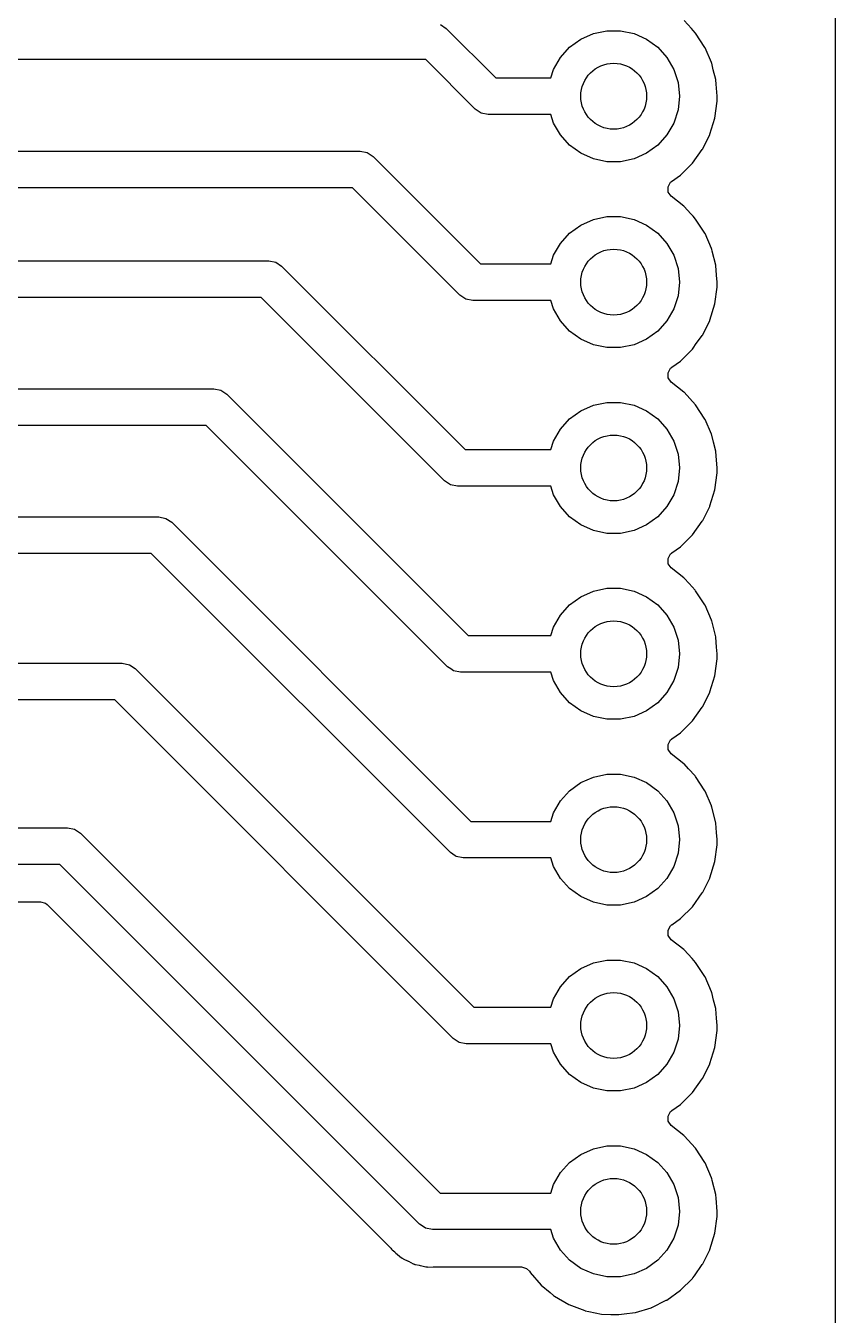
# Model space of a CAD drawing. Extents: x 170.5 to 254.5, y -139.5 to -85.5.
# Drawn here: x 243.43 to 254.49, y -119.66 to -102.04 of the extents above; entities that cross this region are included whole.
import ezdxf

# ---------------------------------------------------------------- set-up
doc = ezdxf.new("R2010")
doc.units = 0
doc.layers.add('BLACK', color=7, linetype='CONTINUOUS')

msp = doc.modelspace()

# ---------------------------------------------------------------- linework, layer by layer
at = {"layer": 'BLACK', "linetype": 'CONTINUOUS'}
for p, q in [((254.492, -85.634), (254.492, -139.366)), ((249.096, -102.019), (249.177, -102.073)), ((252.528, -102.075), (252.429, -101.966)), ((249.177, -102.073), (249.854, -102.75)), ((251.015, -102.221), (251.187, -102.144)), ((251.187, -102.144), (251.371, -102.105)), ((251.371, -102.105), (251.559, -102.105)), ((251.559, -102.105), (251.743, -102.144)), ((251.743, -102.144), (251.915, -102.221)), ((252.552, -102.102), (252.528, -102.075)), ((252.585, -102.138), (252.552, -102.102)), ((252.711, -102.332), (252.585, -102.138)), ((250.737, -102.471), (250.863, -102.331)), ((250.863, -102.331), (251.015, -102.221)), ((251.915, -102.221), (252.067, -102.331)), ((252.067, -102.331), (252.193, -102.471)), ((252.713, -102.337), (252.711, -102.332)), ((252.801, -102.54), (252.713, -102.337)), ((252.713, -102.337), (252.713, -102.337)), ((248.896, -102.5), (240.25, -102.5)), ((249.573, -103.177), (248.896, -102.5)), ((250.643, -102.634), (250.737, -102.471)), ((252.193, -102.471), (252.287, -102.634)), ((252.803, -102.545), (252.801, -102.54)), ((252.804, -102.55), (252.803, -102.545)), ((252.826, -102.637), (252.804, -102.55)), ((252.804, -102.55), (252.804, -102.55)), ((250.605, -102.75), (250.643, -102.634)), ((252.287, -102.634), (252.345, -102.813)), ((252.859, -102.769), (252.826, -102.637)), ((249.854, -102.75), (250.605, -102.75)), ((252.345, -102.813), (252.365, -103)), ((252.86, -102.774), (252.859, -102.769)), ((252.865, -102.835), (252.86, -102.774)), ((252.86, -102.774), (252.86, -102.774)), ((252.878, -103), (252.865, -102.835)), ((252.365, -103), (252.345, -103.187)), ((252.846, -103.299), (252.877, -103.069)), ((252.877, -103.069), (252.878, -103.032)), ((252.878, -103.003), (252.878, -103)), ((252.878, -103.032), (252.878, -103.003)), ((252.878, -103.003), (252.878, -103.003)), ((249.654, -103.231), (249.573, -103.177)), ((249.75, -103.25), (249.654, -103.231)), ((250.605, -103.25), (249.75, -103.25)), ((250.643, -103.366), (250.605, -103.25)), ((252.345, -103.187), (252.287, -103.366)), ((250.737, -103.529), (250.643, -103.366)), ((252.287, -103.366), (252.193, -103.529)), ((252.779, -103.52), (252.846, -103.299)), ((250.863, -103.669), (250.737, -103.529)), ((252.193, -103.529), (252.067, -103.669)), ((252.681, -103.719), (252.777, -103.525)), ((252.777, -103.525), (252.779, -103.52)), ((252.777, -103.525), (252.777, -103.525)), ((239.604, -103.75), (248, -103.75)), ((248, -103.75), (248.096, -103.769)), ((248.096, -103.769), (248.177, -103.823)), ((251.015, -103.779), (250.863, -103.669)), ((251.187, -103.856), (251.015, -103.779)), ((251.915, -103.779), (251.743, -103.856)), ((252.067, -103.669), (251.915, -103.779)), ((252.541, -103.916), (252.676, -103.728)), ((252.676, -103.728), (252.681, -103.719)), ((248.177, -103.823), (249.644, -105.29)), ((251.371, -103.895), (251.187, -103.856)), ((251.559, -103.895), (251.371, -103.895)), ((251.743, -103.856), (251.559, -103.895)), ((252.377, -104.079), (252.541, -103.916)), ((252.257, -104.165), (252.377, -104.079)), ((247.896, -104.25), (239.5, -104.25)), ((249.363, -105.717), (247.896, -104.25)), ((252.208, -104.238), (252.243, -104.176)), ((252.211, -104.309), (252.208, -104.238)), ((252.252, -104.367), (252.211, -104.309)), ((252.243, -104.176), (252.257, -104.165)), ((252.425, -104.503), (252.252, -104.367)), ((251.187, -104.684), (251.371, -104.645)), ((251.371, -104.645), (251.559, -104.645)), ((251.559, -104.645), (251.743, -104.684)), ((252.429, -104.506), (252.425, -104.503)), ((252.425, -104.503), (252.425, -104.503)), ((252.519, -104.605), (252.429, -104.506)), ((252.552, -104.641), (252.519, -104.605)), ((252.585, -104.678), (252.552, -104.641)), ((250.863, -104.871), (251.015, -104.761)), ((251.015, -104.761), (251.187, -104.684)), ((251.743, -104.684), (251.915, -104.761)), ((251.915, -104.761), (252.067, -104.871)), ((252.711, -104.872), (252.585, -104.678)), ((250.643, -105.174), (250.737, -105.011)), ((250.737, -105.011), (250.863, -104.871)), ((252.067, -104.871), (252.193, -105.011)), ((252.193, -105.011), (252.287, -105.174)), ((252.713, -104.877), (252.711, -104.872)), ((252.801, -105.08), (252.713, -104.877)), ((252.713, -104.877), (252.713, -104.877)), ((250.605, -105.29), (250.643, -105.174)), ((252.287, -105.174), (252.345, -105.353)), ((252.803, -105.085), (252.801, -105.08)), ((252.804, -105.09), (252.803, -105.085)), ((252.812, -105.119), (252.804, -105.09)), ((252.804, -105.09), (252.804, -105.09)), ((252.859, -105.309), (252.812, -105.119)), ((236.625, -105.25), (246.75, -105.25)), ((246.75, -105.25), (246.846, -105.269)), ((246.846, -105.269), (246.927, -105.323)), ((246.927, -105.323), (249.434, -107.83)), ((249.644, -105.29), (250.605, -105.29)), ((252.345, -105.353), (252.365, -105.54)), ((252.86, -105.314), (252.859, -105.309)), ((252.871, -105.446), (252.86, -105.314)), ((252.86, -105.314), (252.86, -105.314)), ((252.365, -105.54), (252.345, -105.727)), ((252.878, -105.54), (252.871, -105.446)), ((252.877, -105.609), (252.878, -105.54)), ((249.444, -105.771), (249.363, -105.717)), ((252.345, -105.727), (252.287, -105.906)), ((252.846, -105.839), (252.877, -105.609)), ((246.646, -105.75), (236.625, -105.75)), ((249.153, -108.257), (246.646, -105.75)), ((249.54, -105.79), (249.444, -105.771)), ((250.605, -105.79), (249.54, -105.79)), ((249.54, -105.79), (249.54, -105.79)), ((250.643, -105.906), (250.605, -105.79)), ((250.737, -106.069), (250.643, -105.906)), ((252.287, -105.906), (252.193, -106.069)), ((252.779, -106.06), (252.846, -105.839)), ((250.863, -106.209), (250.737, -106.069)), ((252.193, -106.069), (252.067, -106.209)), ((252.681, -106.259), (252.777, -106.065)), ((252.777, -106.065), (252.779, -106.06)), ((252.777, -106.065), (252.777, -106.065)), ((251.015, -106.319), (250.863, -106.209)), ((252.067, -106.209), (251.915, -106.319)), ((252.676, -106.268), (252.681, -106.259)), ((251.187, -106.396), (251.015, -106.319)), ((251.371, -106.435), (251.187, -106.396)), ((251.559, -106.435), (251.371, -106.435)), ((251.743, -106.396), (251.559, -106.435)), ((251.915, -106.319), (251.743, -106.396)), ((252.541, -106.456), (252.559, -106.431)), ((252.559, -106.431), (252.585, -106.395)), ((252.585, -106.395), (252.676, -106.268)), ((252.377, -106.619), (252.541, -106.456)), ((252.208, -106.778), (252.243, -106.716)), ((252.211, -106.849), (252.208, -106.778)), ((252.243, -106.716), (252.257, -106.705)), ((252.257, -106.705), (252.261, -106.703)), ((252.261, -106.703), (252.377, -106.619)), ((252.252, -106.907), (252.211, -106.849)), ((252.425, -107.043), (252.252, -106.907)), ((239.25, -107), (246, -107)), ((246, -107), (246.096, -107.019)), ((246.096, -107.019), (246.177, -107.073)), ((246.177, -107.073), (249.474, -110.37)), ((252.429, -107.046), (252.425, -107.043)), ((252.425, -107.043), (252.425, -107.043)), ((252.585, -107.218), (252.429, -107.046)), ((250.863, -107.411), (251.015, -107.301)), ((251.015, -107.301), (251.187, -107.224)), ((251.187, -107.224), (251.371, -107.185)), ((251.371, -107.185), (251.559, -107.185)), ((251.559, -107.185), (251.743, -107.224)), ((251.743, -107.224), (251.915, -107.301)), ((251.915, -107.301), (252.067, -107.411)), ((252.711, -107.412), (252.585, -107.218)), ((250.737, -107.551), (250.863, -107.411)), ((252.067, -107.411), (252.193, -107.551)), ((252.713, -107.417), (252.711, -107.412)), ((252.8, -107.617), (252.713, -107.417)), ((252.713, -107.417), (252.713, -107.417)), ((245.896, -107.5), (239.354, -107.5)), ((249.193, -110.797), (245.896, -107.5)), ((250.643, -107.714), (250.737, -107.551)), ((252.193, -107.551), (252.287, -107.714)), ((252.803, -107.625), (252.8, -107.617)), ((252.804, -107.63), (252.803, -107.625)), ((252.829, -107.727), (252.804, -107.63)), ((252.804, -107.63), (252.804, -107.63)), ((249.434, -107.83), (250.605, -107.83)), ((250.605, -107.83), (250.643, -107.714)), ((252.287, -107.714), (252.345, -107.893)), ((252.859, -107.849), (252.829, -107.727)), ((252.86, -107.854), (252.859, -107.849)), ((252.345, -107.893), (252.365, -108.08)), ((252.869, -107.972), (252.86, -107.854)), ((252.86, -107.854), (252.86, -107.854)), ((252.878, -108.08), (252.869, -107.972)), ((252.365, -108.08), (252.345, -108.267)), ((252.846, -108.379), (252.877, -108.149)), ((252.877, -108.149), (252.878, -108.103)), ((252.878, -108.083), (252.878, -108.08)), ((252.878, -108.103), (252.878, -108.083)), ((252.878, -108.083), (252.878, -108.083)), ((249.234, -108.311), (249.153, -108.257)), ((249.33, -108.33), (249.234, -108.311)), ((250.605, -108.33), (249.33, -108.33)), ((250.643, -108.446), (250.605, -108.33)), ((252.345, -108.267), (252.287, -108.446)), ((250.737, -108.609), (250.643, -108.446)), ((252.287, -108.446), (252.193, -108.609)), ((252.779, -108.6), (252.846, -108.379)), ((250.863, -108.749), (250.737, -108.609)), ((252.193, -108.609), (252.067, -108.749)), ((252.681, -108.799), (252.777, -108.605)), ((252.777, -108.605), (252.779, -108.6)), ((252.777, -108.605), (252.777, -108.605)), ((239.75, -108.75), (245.25, -108.75)), ((245.25, -108.75), (245.346, -108.769)), ((245.346, -108.769), (245.427, -108.823)), ((245.427, -108.823), (249.514, -112.91)), ((251.015, -108.859), (250.863, -108.749)), ((251.187, -108.936), (251.015, -108.859)), ((251.915, -108.859), (251.743, -108.936)), ((252.067, -108.749), (251.915, -108.859)), ((252.541, -108.996), (252.676, -108.808)), ((252.676, -108.808), (252.681, -108.799)), ((251.371, -108.975), (251.187, -108.936)), ((251.559, -108.975), (251.371, -108.975)), ((251.743, -108.936), (251.559, -108.975)), ((252.377, -109.159), (252.541, -108.996)), ((245.146, -109.25), (239.854, -109.25)), ((249.233, -113.337), (245.146, -109.25)), ((252.208, -109.318), (252.243, -109.256)), ((252.243, -109.256), (252.257, -109.245)), ((252.257, -109.245), (252.261, -109.242)), ((252.261, -109.242), (252.377, -109.159)), ((252.211, -109.389), (252.208, -109.318)), ((252.252, -109.447), (252.211, -109.389)), ((252.425, -109.583), (252.252, -109.447)), ((252.429, -109.586), (252.425, -109.583)), ((252.425, -109.583), (252.425, -109.583)), ((252.497, -109.661), (252.429, -109.586)), ((251.015, -109.841), (251.187, -109.764)), ((251.187, -109.764), (251.371, -109.725)), ((251.371, -109.725), (251.559, -109.725)), ((251.559, -109.725), (251.743, -109.764)), ((251.743, -109.764), (251.915, -109.841)), ((252.578, -109.751), (252.497, -109.661)), ((252.585, -109.758), (252.578, -109.751)), ((252.711, -109.952), (252.585, -109.758)), ((250.737, -110.091), (250.863, -109.951)), ((250.863, -109.951), (251.015, -109.841)), ((251.915, -109.841), (252.067, -109.951)), ((252.067, -109.951), (252.193, -110.091)), ((252.713, -109.957), (252.711, -109.952)), ((252.801, -110.159), (252.713, -109.957)), ((252.713, -109.957), (252.713, -109.957)), ((250.643, -110.254), (250.737, -110.091)), ((252.193, -110.091), (252.287, -110.254)), ((250.605, -110.37), (250.643, -110.254)), ((252.287, -110.254), (252.345, -110.433)), ((252.803, -110.165), (252.801, -110.159)), ((252.804, -110.17), (252.803, -110.165)), ((252.823, -110.243), (252.804, -110.17)), ((252.804, -110.17), (252.804, -110.17)), ((252.859, -110.389), (252.823, -110.243)), ((249.474, -110.37), (250.605, -110.37)), ((252.345, -110.433), (252.365, -110.62)), ((252.86, -110.394), (252.859, -110.389)), ((252.871, -110.529), (252.86, -110.394)), ((252.86, -110.394), (252.86, -110.394)), ((252.365, -110.62), (252.345, -110.807)), ((252.878, -110.62), (252.871, -110.529)), ((252.877, -110.68), (252.878, -110.623)), ((252.878, -110.623), (252.878, -110.62)), ((252.878, -110.623), (252.878, -110.623)), ((240.25, -110.75), (244.75, -110.75)), ((244.75, -110.75), (244.846, -110.769)), ((244.846, -110.769), (244.927, -110.823)), ((244.927, -110.823), (249.554, -115.45)), ((249.238, -110.827), (249.193, -110.797)), ((249.193, -110.797), (249.193, -110.797)), ((249.274, -110.851), (249.238, -110.827)), ((252.345, -110.807), (252.287, -110.986)), ((252.846, -110.919), (252.877, -110.689)), ((252.877, -110.689), (252.877, -110.68)), ((249.37, -110.87), (249.274, -110.851)), ((250.605, -110.87), (249.37, -110.87)), ((249.37, -110.87), (249.37, -110.87)), ((250.643, -110.986), (250.605, -110.87)), ((250.737, -111.149), (250.643, -110.986)), ((252.287, -110.986), (252.193, -111.149)), ((252.779, -111.14), (252.846, -110.919)), ((250.863, -111.289), (250.737, -111.149)), ((252.193, -111.149), (252.067, -111.289)), ((252.681, -111.339), (252.777, -111.145)), ((252.777, -111.145), (252.779, -111.14)), ((252.777, -111.145), (252.777, -111.145)), ((244.646, -111.25), (240.354, -111.25)), ((249.273, -115.877), (244.646, -111.25)), ((251.015, -111.399), (250.863, -111.289)), ((252.067, -111.289), (251.915, -111.399)), ((252.541, -111.536), (252.676, -111.348)), ((252.676, -111.348), (252.681, -111.339)), ((251.187, -111.476), (251.015, -111.399)), ((251.371, -111.515), (251.187, -111.476)), ((251.559, -111.515), (251.371, -111.515)), ((251.743, -111.476), (251.559, -111.515)), ((251.915, -111.399), (251.743, -111.476)), ((252.377, -111.699), (252.541, -111.536)), ((252.261, -111.782), (252.377, -111.699)), ((252.208, -111.858), (252.243, -111.796)), ((252.211, -111.929), (252.208, -111.858)), ((252.243, -111.796), (252.257, -111.785)), ((252.257, -111.785), (252.261, -111.782)), ((252.252, -111.987), (252.211, -111.929)), ((252.425, -112.123), (252.252, -111.987)), ((252.429, -112.126), (252.425, -112.123)), ((252.425, -112.123), (252.425, -112.123)), ((252.489, -112.192), (252.429, -112.126)), ((252.577, -112.29), (252.489, -112.192)), ((250.863, -112.491), (251.015, -112.381)), ((251.015, -112.381), (251.187, -112.304)), ((251.187, -112.304), (251.371, -112.265)), ((251.371, -112.265), (251.559, -112.265)), ((251.559, -112.265), (251.743, -112.304)), ((251.743, -112.304), (251.915, -112.381)), ((251.915, -112.381), (252.067, -112.491)), ((252.585, -112.298), (252.577, -112.29)), ((252.711, -112.492), (252.585, -112.298)), ((250.737, -112.631), (250.863, -112.491)), ((252.067, -112.491), (252.193, -112.631)), ((252.713, -112.497), (252.711, -112.492)), ((252.801, -112.7), (252.713, -112.497)), ((252.713, -112.497), (252.713, -112.497)), ((250.643, -112.794), (250.737, -112.631)), ((252.193, -112.631), (252.287, -112.794)), ((252.803, -112.705), (252.801, -112.7)), ((252.804, -112.71), (252.803, -112.705)), ((252.824, -112.789), (252.804, -112.71)), ((252.804, -112.71), (252.804, -112.71)), ((249.514, -112.91), (250.605, -112.91)), ((250.605, -112.91), (250.643, -112.794)), ((252.287, -112.794), (252.345, -112.973)), ((252.859, -112.929), (252.824, -112.789)), ((252.86, -112.934), (252.859, -112.929)), ((252.87, -113.061), (252.86, -112.934)), ((252.86, -112.934), (252.86, -112.934)), ((240.75, -113), (244, -113)), ((244, -113), (244.096, -113.019)), ((244.096, -113.019), (244.177, -113.073)), ((244.177, -113.073), (249.094, -117.99)), ((252.345, -112.973), (252.365, -113.16)), ((252.878, -113.16), (252.87, -113.061)), ((252.365, -113.16), (252.345, -113.347)), ((252.846, -113.459), (252.877, -113.229)), ((252.877, -113.219), (252.878, -113.163)), ((252.877, -113.229), (252.877, -113.219)), ((252.878, -113.163), (252.878, -113.16)), ((252.878, -113.163), (252.878, -113.163)), ((249.3, -113.381), (249.233, -113.337)), ((249.233, -113.337), (249.233, -113.337)), ((249.314, -113.391), (249.3, -113.381)), ((249.41, -113.41), (249.314, -113.391)), ((250.605, -113.41), (249.41, -113.41)), ((250.643, -113.526), (250.605, -113.41)), ((252.345, -113.347), (252.287, -113.526)), ((252.779, -113.68), (252.846, -113.459)), ((243.896, -113.5), (240.854, -113.5)), ((248.813, -118.417), (243.896, -113.5)), ((250.737, -113.689), (250.643, -113.526)), ((252.287, -113.526), (252.193, -113.689)), ((250.863, -113.829), (250.737, -113.689)), ((251.015, -113.939), (250.863, -113.829)), ((252.067, -113.829), (251.915, -113.939)), ((252.193, -113.689), (252.067, -113.829)), ((252.681, -113.879), (252.777, -113.685)), ((252.777, -113.685), (252.779, -113.68)), ((252.777, -113.685), (252.777, -113.685)), ((241.116, -114.008), (243.634, -114.008)), ((243.634, -114.008), (243.702, -114.029)), ((251.187, -114.016), (251.015, -113.939)), ((251.371, -114.055), (251.187, -114.016)), ((251.743, -114.016), (251.559, -114.055)), ((251.915, -113.939), (251.743, -114.016)), ((252.541, -114.076), (252.676, -113.888)), ((252.676, -113.888), (252.681, -113.879)), ((243.702, -114.029), (243.723, -114.045)), ((243.723, -114.045), (248.406, -118.729)), ((251.559, -114.055), (251.371, -114.055)), ((252.377, -114.239), (252.541, -114.076)), ((252.208, -114.398), (252.243, -114.336)), ((252.243, -114.336), (252.257, -114.325)), ((252.257, -114.325), (252.261, -114.322)), ((252.261, -114.322), (252.377, -114.239)), ((252.211, -114.469), (252.208, -114.398)), ((252.252, -114.527), (252.211, -114.469)), ((252.425, -114.663), (252.252, -114.527)), ((252.429, -114.666), (252.425, -114.663)), ((252.425, -114.663), (252.425, -114.663)), ((252.535, -114.783), (252.429, -114.666)), ((251.015, -114.921), (251.187, -114.844)), ((251.187, -114.844), (251.371, -114.805)), ((251.371, -114.805), (251.559, -114.805)), ((251.559, -114.805), (251.743, -114.844)), ((251.743, -114.844), (251.915, -114.921)), ((252.561, -114.812), (252.535, -114.783)), ((252.585, -114.838), (252.561, -114.812)), ((252.711, -115.032), (252.585, -114.838)), ((250.737, -115.171), (250.863, -115.031)), ((250.863, -115.031), (251.015, -114.921)), ((251.915, -114.921), (252.067, -115.031)), ((252.067, -115.031), (252.193, -115.171)), ((252.713, -115.037), (252.711, -115.032)), ((252.801, -115.24), (252.713, -115.037)), ((252.713, -115.037), (252.713, -115.037)), ((250.643, -115.334), (250.737, -115.171)), ((252.193, -115.171), (252.287, -115.334)), ((252.803, -115.245), (252.801, -115.24)), ((252.804, -115.25), (252.803, -115.245)), ((252.83, -115.354), (252.804, -115.25)), ((252.804, -115.25), (252.804, -115.25)), ((250.605, -115.45), (250.643, -115.334)), ((252.287, -115.334), (252.345, -115.513)), ((252.859, -115.469), (252.83, -115.354)), ((249.554, -115.45), (250.605, -115.45)), ((252.345, -115.513), (252.365, -115.7)), ((252.86, -115.474), (252.859, -115.469)), ((252.87, -115.6), (252.86, -115.474)), ((252.86, -115.474), (252.86, -115.474)), ((252.878, -115.7), (252.87, -115.6)), ((252.365, -115.7), (252.345, -115.887)), ((252.846, -115.999), (252.877, -115.769)), ((252.877, -115.748), (252.878, -115.703)), ((252.877, -115.769), (252.877, -115.748)), ((252.878, -115.703), (252.878, -115.7)), ((252.878, -115.703), (252.878, -115.703)), ((249.354, -115.931), (249.273, -115.877)), ((249.45, -115.95), (249.354, -115.931)), ((250.605, -115.95), (249.45, -115.95)), ((249.45, -115.95), (249.45, -115.95)), ((250.643, -116.066), (250.605, -115.95)), ((252.345, -115.887), (252.287, -116.066)), ((250.737, -116.229), (250.643, -116.066)), ((252.287, -116.066), (252.193, -116.229)), ((252.779, -116.22), (252.846, -115.999)), ((250.863, -116.369), (250.737, -116.229)), ((252.193, -116.229), (252.067, -116.369)), ((252.681, -116.419), (252.777, -116.225)), ((252.777, -116.225), (252.779, -116.22)), ((252.777, -116.225), (252.777, -116.225)), ((251.015, -116.479), (250.863, -116.369)), ((251.187, -116.556), (251.015, -116.479)), ((251.915, -116.479), (251.743, -116.556)), ((252.067, -116.369), (251.915, -116.479)), ((252.541, -116.616), (252.676, -116.428)), ((252.676, -116.428), (252.681, -116.419)), ((251.371, -116.595), (251.187, -116.556)), ((251.559, -116.595), (251.371, -116.595)), ((251.743, -116.556), (251.559, -116.595)), ((252.377, -116.779), (252.541, -116.616)), ((252.261, -116.862), (252.377, -116.779)), ((252.208, -116.938), (252.243, -116.876)), ((252.211, -117.009), (252.208, -116.938)), ((252.252, -117.067), (252.211, -117.009)), ((252.243, -116.876), (252.257, -116.865)), ((252.257, -116.865), (252.261, -116.862)), ((252.425, -117.203), (252.252, -117.067)), ((251.187, -117.384), (251.371, -117.345)), ((251.371, -117.345), (251.559, -117.345)), ((251.559, -117.345), (251.743, -117.384)), ((252.429, -117.206), (252.425, -117.203)), ((252.425, -117.203), (252.425, -117.203)), ((252.585, -117.378), (252.429, -117.206)), ((250.863, -117.571), (251.015, -117.461)), ((251.015, -117.461), (251.187, -117.384)), ((251.743, -117.384), (251.915, -117.461)), ((251.915, -117.461), (252.067, -117.571)), ((252.711, -117.572), (252.585, -117.378)), ((250.643, -117.874), (250.737, -117.711)), ((250.737, -117.711), (250.863, -117.571)), ((252.067, -117.571), (252.193, -117.711)), ((252.193, -117.711), (252.287, -117.874)), ((252.713, -117.577), (252.711, -117.572)), ((252.801, -117.78), (252.713, -117.577)), ((252.713, -117.577), (252.713, -117.577)), ((250.605, -117.99), (250.643, -117.874)), ((252.287, -117.874), (252.345, -118.053)), ((252.803, -117.785), (252.801, -117.78)), ((252.804, -117.79), (252.803, -117.785)), ((252.811, -117.817), (252.804, -117.79)), ((252.804, -117.79), (252.804, -117.79)), ((252.859, -118.009), (252.811, -117.817)), ((249.094, -117.99), (250.605, -117.99)), ((252.345, -118.053), (252.365, -118.24)), ((252.86, -118.014), (252.859, -118.009)), ((252.863, -118.059), (252.86, -118.014)), ((252.86, -118.014), (252.86, -118.014)), ((252.878, -118.24), (252.863, -118.059)), ((252.365, -118.24), (252.345, -118.427)), ((252.877, -118.302), (252.878, -118.243)), ((252.878, -118.243), (252.878, -118.24)), ((252.878, -118.243), (252.878, -118.243)), ((248.848, -118.44), (248.813, -118.417)), ((248.813, -118.417), (248.813, -118.417)), ((252.846, -118.539), (252.877, -118.309)), ((252.877, -118.309), (252.877, -118.302)), ((248.894, -118.471), (248.848, -118.44)), ((248.99, -118.49), (248.894, -118.471)), ((250.605, -118.49), (248.99, -118.49)), ((248.99, -118.49), (248.99, -118.49)), ((250.643, -118.606), (250.605, -118.49)), ((252.345, -118.427), (252.287, -118.606)), ((252.779, -118.76), (252.846, -118.539)), ((248.406, -118.729), (248.419, -118.743)), ((248.419, -118.743), (248.427, -118.755)), ((248.427, -118.755), (248.427, -118.755)), ((248.427, -118.755), (248.431, -118.761)), ((248.431, -118.761), (248.437, -118.766)), ((248.437, -118.766), (248.437, -118.766)), ((248.437, -118.766), (248.472, -118.795)), ((250.737, -118.769), (250.643, -118.606)), ((250.863, -118.909), (250.737, -118.769)), ((252.193, -118.769), (252.067, -118.909)), ((252.287, -118.606), (252.193, -118.769)), ((252.681, -118.959), (252.777, -118.765)), ((252.777, -118.765), (252.779, -118.76)), ((252.777, -118.765), (252.777, -118.765)), ((248.472, -118.795), (248.479, -118.802)), ((248.479, -118.802), (248.485, -118.808)), ((248.485, -118.808), (248.488, -118.81)), ((248.488, -118.81), (248.488, -118.81)), ((248.488, -118.81), (248.507, -118.825)), ((248.507, -118.825), (248.511, -118.828)), ((248.511, -118.828), (248.566, -118.875)), ((248.566, -118.875), (248.573, -118.879)), ((248.573, -118.879), (248.578, -118.882)), ((248.578, -118.882), (248.583, -118.885)), ((248.583, -118.885), (248.589, -118.89)), ((248.589, -118.89), (248.655, -118.921)), ((248.655, -118.921), (248.659, -118.923)), ((248.659, -118.923), (248.724, -118.956)), ((251.015, -119.019), (250.863, -118.909)), ((252.067, -118.909), (251.915, -119.019)), ((248.724, -118.956), (248.731, -118.958)), ((248.731, -118.958), (248.737, -118.96)), ((248.737, -118.96), (248.742, -118.962)), ((248.742, -118.962), (248.749, -118.965)), ((248.749, -118.965), (248.756, -118.966)), ((248.756, -118.966), (248.756, -118.966)), ((248.756, -118.966), (248.807, -118.977)), ((248.807, -118.977), (248.82, -118.979)), ((248.82, -118.979), (248.825, -118.98)), ((248.825, -118.98), (248.896, -118.998)), ((248.896, -118.998), (248.901, -118.998)), ((248.901, -118.998), (248.901, -118.998)), ((248.901, -118.998), (248.907, -118.998)), ((248.907, -118.998), (248.907, -118.999)), ((248.907, -118.999), (248.911, -118.999)), ((248.911, -118.999), (248.915, -118.999)), ((248.915, -118.999), (248.922, -119.001)), ((248.922, -119.001), (249, -118.999)), ((249, -118.999), (249.003, -118.998)), ((249.003, -118.998), (250.207, -118.998)), ((250.207, -118.998), (250.275, -119.019)), ((250.275, -119.019), (250.315, -119.059)), ((250.315, -119.059), (250.322, -119.07)), ((250.322, -119.07), (250.322, -119.07)), ((250.322, -119.07), (250.325, -119.075)), ((250.325, -119.075), (250.476, -119.25)), ((251.187, -119.096), (251.015, -119.019)), ((251.371, -119.135), (251.187, -119.096)), ((251.743, -119.096), (251.559, -119.135)), ((251.915, -119.019), (251.743, -119.096)), ((252.546, -119.15), (252.567, -119.121)), ((252.567, -119.121), (252.676, -118.968)), ((252.676, -118.968), (252.681, -118.959)), ((250.476, -119.25), (250.597, -119.35)), ((251.559, -119.135), (251.371, -119.135)), ((252.377, -119.319), (252.541, -119.156)), ((252.541, -119.156), (252.546, -119.15)), ((250.597, -119.35), (250.642, -119.388)), ((250.642, -119.388), (250.654, -119.398)), ((250.654, -119.398), (250.854, -119.515)), ((251.987, -119.553), (252.184, -119.456)), ((252.184, -119.456), (252.189, -119.454)), ((252.184, -119.456), (252.184, -119.456)), ((252.189, -119.454), (252.377, -119.319)), ((250.854, -119.515), (251.071, -119.597)), ((251.071, -119.597), (251.076, -119.598)), ((251.076, -119.598), (251.076, -119.598)), ((251.076, -119.598), (251.127, -119.609)), ((251.127, -119.609), (251.298, -119.643)), ((251.298, -119.643), (251.428, -119.648)), ((251.428, -119.648), (251.524, -119.652)), ((251.524, -119.652), (251.524, -119.652)), ((251.524, -119.652), (251.529, -119.652)), ((251.529, -119.652), (251.534, -119.651)), ((251.534, -119.651), (251.607, -119.642)), ((251.534, -119.651), (251.534, -119.651)), ((251.607, -119.642), (251.759, -119.622)), ((251.759, -119.622), (251.764, -119.621)), ((251.764, -119.621), (251.976, -119.557)), ((251.764, -119.621), (251.764, -119.621)), ((251.976, -119.557), (251.981, -119.556)), ((251.981, -119.556), (251.987, -119.553))]:
    msp.add_line(p, q, dxfattribs=at)
at = {"layer": 'BLACK'}
for centre in [(251.465, -103), (251.465, -105.54), (251.465, -108.08), (251.465, -110.62), (251.465, -113.16), (251.465, -115.7), (251.465, -118.24)]:
    msp.add_circle(centre, 0.45, dxfattribs=at)

doc.saveas('drawing.dxf')
